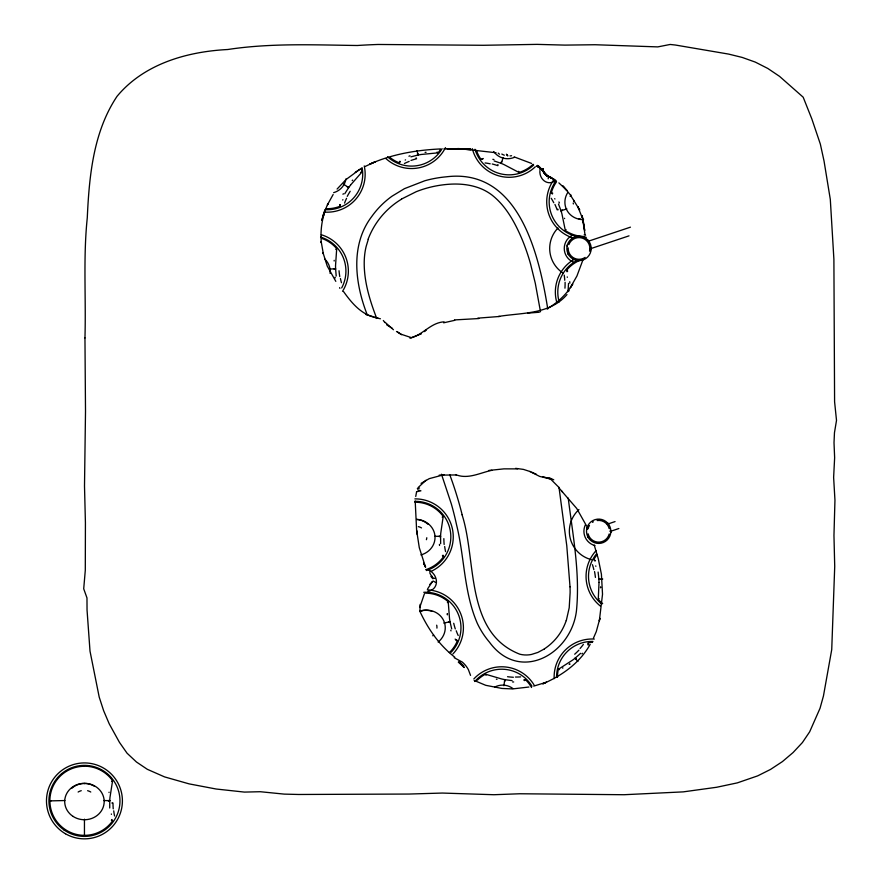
<?xml version="1.0" encoding="UTF-8"?>
<svg xmlns="http://www.w3.org/2000/svg" width="883" height="883" viewBox="0 0 883 883"><rect width="100%" height="100%" fill="white"/><g stroke="black" fill="none" stroke-linecap="round" stroke-linejoin="round"><path stroke-width="1.32" d="M568.542 283.366L568.089 290.33M420.12 604.358L419.933 611.444C428.145 629.093 439.248 645.098 454.756 657.162M414.911 502.228A34.592 34.592 0 0 1 443.2 516.389L440.76 533.233A9.294 0.817 -87.2 0 0 440.595 536.323L440.639 543.696M108.267 800.528L109.746 800.638L109.735 808.011M600.705 586.886L600.672 587.603M548.222 178.808L548.332 177.13L551.102 177.472L547.019 176.136L544.182 173.156L542.813 170.253L545.462 174.536L552.294 178.432L545.462 174.536L541.809 169.657L547.438 175.883L541.378 169.337M543.166 168.796L542.968 170.794L543.387 168.664M602.659 603.597A34.592 34.592 0 0 1 598.266 599.469L599.016 582.471M568.089 290.408L569.182 290.816M321.567 238.344A34.592 34.592 0 0 1 336.699 248.62L335.54 265.595A9.294 0.817 88.5 0 0 335.595 268.686L336.202 276.037M503.884 685.716L504.789 679.634A9.294 0.817 11.1 0 1 501.798 679.005L485.44 674.182A34.592 34.592 0 0 0 477.284 680.197M415.738 496.445L416.599 491.721M339.668 204.525L340.121 206.225A34.569 34.569 0 0 1 326.158 208.686M340.121 206.225L340.463 204.679M586.72 528.884L587.04 527.648A1.137 1.137 0 0 0 587.67 529.038M567.085 245.993L567.405 244.768M504.48 681.08L504.977 679.667M504.833 681.146L505.175 679.7L512.096 680.627M333.145 194.525L327.45 204.79L327.924 203.719C322.306 215.849 320.11 229.425 321.313 242.726L321.18 241.6L323.355 253.874L322.957 252.538L327.262 266.136L335.816 281.357M324.127 212.196L321.82 220.463L323.145 215.474M419.8 607.283L424.48 593.608M322.99 215.827L324.845 210.121M323.906 214.437L323.642 215.253L325.573 209.481M566.301 620.583L569.204 607.802L570.12 592.614A186.721 186.721 0 0 0 570.021 586.842M583.266 259.006L576.941 275.982L570.33 287.637L572.758 284.028C566.511 294.414 557.504 302.869 546.996 308.84M368.321 239.238L366.169 246.379A66.81 66.81 0 0 0 364.966 252.56A75.221 75.221 0 0 0 364.215 264.47C364.458 283.123 370.087 301.213 376.754 318.476M503.222 157.56L502.46 159.713M502.306 160.132L501.919 161.214M501.533 162.284L501.765 161.633M501.445 162.494L501.136 163.355A9.294 0.817 22.4 0 1 503.95 164.558L519.049 172.483A34.592 34.592 0 0 0 533.1 164.271M390.286 157.726A34.569 34.569 0 0 0 399.039 162.748L399.867 161.192M501.721 161.986L501.136 163.355L494.171 160.949M593.442 638.133L596.268 631.654L599.91 618.31L599.336 620.848L602.526 594.237L601.411 574.215L598.277 558.762L594.259 545.208M500.871 163.245L501.389 161.854M343.001 194.348L343.332 193.664M588.453 644.391L588.089 645.087M587.725 644.016L588.475 642.625L588.619 644.038M344.734 193.785L348.697 187.571A9.294 0.817 -54.2 0 1 350.518 185.11M427.626 588.862L432.383 581.643L429.833 584.425M590.186 644.336C579.91 662.879 561.897 675.694 542.725 683.872L546.533 682.206L533.718 686.102M584.767 236.478A34.592 34.592 0 0 1 565.352 230.573L566.036 229.558M350.529 185.077L361.743 172.273L360.518 172.351M337.085 189.072L346.048 179.514L359.745 169.426M447.405 602.636L448.222 601.709A34.592 34.592 0 0 0 425.551 593.155M582.438 653.254L581.93 653.828M524.347 680.627L525.33 679.59A34.569 34.569 0 0 1 531.566 687.526M580.617 653.321L575.12 658.188A9.294 0.817 -38.2 0 1 572.67 660.065L558.343 669.314A34.592 34.592 0 0 0 557.482 677.349M418.178 487.526L426.003 480.231M424.58 331.611L426.412 329.889M566.996 294.569C549.568 314.734 522.151 312.549 498.376 316.478M598.266 599.469L599.171 598.652M335.772 249.414L336.699 248.62M442.206 517.118L443.2 516.389M409.944 338.178L421.346 333.862M111.578 781.455L112.582 780.738L109.967 797.548A9.294 0.817 -86.6 0 0 109.757 800.638M476.423 150.364A34.569 34.569 0 0 0 480.992 159.37L483.321 158.499M399.039 162.748L400.341 161.854M570.021 664.027L569.414 664.413M355.264 172.295L360.54 168.918M544.392 648.95L537.846 652.438L531.456 654.458A25.905 25.905 0 0 1 519.844 654.215C464.579 632.67 476.919 560.65 462.063 514.811M401.467 199.072L416.202 191.699A109.382 109.382 0 0 1 442.88 184.867C454.866 183.311 467.339 183.741 478.785 187.869A49.713 49.713 0 0 1 491.632 194.779C506.18 206.07 515.12 222.902 522.184 239.558A220.364 220.364 0 0 1 530.54 263.907L535.297 283.277L540.517 311.798M421.059 483.365L429.237 478.652L444.017 474.701M365.087 166.49L375.728 161.589L369.701 164.172C391.942 154.161 416.401 150.066 440.639 148.929M427.99 591.422C439.889 588.928 438.299 574.833 428.917 570.087M408.928 156.203L409.988 155.794M566.853 208.863L565.573 209.337M565.142 209.492L560.959 210.629M607.305 524.215L615.065 521.577M611.102 531.158L618.862 528.52M587.681 241.445L630.451 227.163M590.153 248.829L629.027 235.849M554.579 181.335C546.787 185.838 539.116 178.785 539.921 170.596M410.926 156.843L418.067 155.033A9.294 0.817 -10.9 0 1 421.081 154.492L438.056 152.836A34.592 34.592 0 0 0 440.451 149.635M561.058 210.927L562.482 210.518M491.853 470.308C479.966 472.813 467.736 479.712 455.551 474.568M562.372 210.176L560.937 210.562L558.498 204.017M411.147 337.858C423.067 334.547 431.047 322.538 444.127 321.842M454.734 320.319L443.641 322.814M525.33 679.59L523.785 679.932M417.328 488.553L419.535 488.034M443.774 623.111L450.01 621.731A9.294 0.817 80.2 0 1 449.535 618.707L448.222 601.709M417.24 491.61L420.904 490.827L417.692 489.822M528.928 687.018L512.515 688.928L501.963 688.442L485.76 685.318L474.149 680.451M448.553 621.963L450.01 621.731L451.688 628.917M448.619 622.316L450.087 622.118M488.884 470.451L503.939 468.862L517.692 468.884M539.325 312.24L527.637 313.123M439.171 475.153L456.345 474.944M602.758 579.016L602.074 579.082M499.745 316.456L477.813 318.156M454.524 319.922L478.906 318.542M329.9 269.094L335.584 268.697L334.105 268.708M480.992 159.37L482.571 159.337M598.884 579.16L600.385 579.325M435.451 578.31L432.858 578.387L431.191 576.632M84.448 766.278A34.569 34.569 0 0 0 49.856 800.892L64.889 800.55M443.939 148.808L470.992 149.514L447.019 148.73L453.597 148.719M600.363 578.961L598.884 578.994L598.111 572.052M450.628 148.708L447.416 148.73L454.237 148.708M434.877 536.301L440.584 536.323L439.105 536.224M49.867 800.892L51.071 800.892M513.707 681.963L512.57 681.952M103.819 800.55L109.746 800.638M334.116 269.072L335.606 269.083M457.394 148.786L464.303 149.039M463.255 149.05L496.091 152.748M460.893 148.918L470.86 149.326L457.714 148.532M439.083 536.588L440.562 536.709M108.256 800.892L109.724 801.024M461.886 148.984L463.067 149.117M515.639 468.343L523.42 469.392L530.584 471.699M375.165 317.714L380.418 318.774M492.846 159.326L493.961 159.558M559.094 487.571L550.528 478.994L539.656 476.412L529.811 471.467M558.343 669.314L559.535 669.59M410.904 337.483L401.003 334.204L396.467 331.5M378.2 318.233L365.937 314.514M552.747 193.2L551.367 192.825L552.394 194.028M542.725 476.599L550.528 478.994M514.171 156.887L531.533 163.421M454.204 657.692L462.284 662.073A26.678 26.678 0 0 1 468.365 669.59L470.551 675.407M373.939 317.218C360.396 313.542 351.39 302.538 343.575 291.622M456.047 640.363L457.361 640.915A34.569 34.569 0 0 1 449.348 652.614M531.765 472.217L536.456 474.326M549.016 477.648L553.773 479.822M435.396 582.283L433.045 580.981M555.716 180.22L549.844 177.152L554.579 180.055M536.798 166.147L541.61 169.017L536.941 166.004L541.389 169.017L537.361 165.375L541.29 169.017L538.818 166.192M386.644 324.789L392.173 328.244M343.355 184.072L348.697 187.571L347.505 186.677M397.703 332.096L401.644 334.712M442.394 555.826L443.564 556.643A34.569 34.569 0 0 1 425.617 569.723M111.357 820.164L112.516 820.991A34.569 34.569 0 0 1 84.448 835.351A34.536 34.536 0 0 1 49.901 800.892M393.454 329.745L385.12 322.317M458.288 662.151L463.597 666.775M347.295 186.975L348.465 187.88M558.873 182.891L567.063 190.607L562.901 185.938L570.109 194.602L579.712 210.033L577.758 206.589L583.056 219.735L584.712 230.562L582.184 215.662L584.943 234.293M579.557 260.485A34.569 34.569 0 0 0 566.61 270.231L567.703 271.136M437.118 152.053L438.056 152.836M463.718 665.959L459.005 661.389M507.085 154.878L506.401 154.249A6.711 6.711 0 0 1 507.03 154.889L507.813 155.927L507.063 154.856M547.019 176.136L544.182 173.156L542.736 168.852L543.409 172.064L543.299 168.863M464.193 667.504L459.9 662.956L463.994 667.471M431.191 576.643L432.88 578.431L429.866 573.177M559.005 487.957L562.537 492.008M577.923 661.488L575.098 658.21L575.992 659.391M383.321 320.518L384.988 322.648M608.431 523.983L607.67 523.056A1.137 1.137 0 0 1 607.89 524.038M588.818 241.214L588.012 240.231A1.137 1.137 0 0 1 588.199 241.478M575.407 657.967L576.279 659.16M561.5 490.871L576.731 508.465L586.566 525.948M457.361 640.915L456.489 639.59M455.606 639.722L455.164 639.06M485.44 674.182L486.014 675.274M558.928 201.964L559.447 202.969M595.528 560.837L593.928 559.447L594.634 560.871M425.606 567.074L423.564 563.089L425.507 567.096L419.293 547.703L416.655 530.584L416.798 533.994L415.198 501.069M339.922 288.377L339.58 287.659M587.592 536.345L588.188 537.471A1.137 1.137 0 0 1 588.144 536.4M567.912 253.465L568.497 254.602A1.137 1.137 0 0 1 568.354 253.863M431.544 575.705L432.891 578.773L431.975 576.511M443.564 556.643L443.001 555.164M112.516 820.991L111.964 819.501M441.467 474.204L451.334 503.95A336.6 336.6 0 0 1 456.588 524.932C464.635 557.504 463.818 592.283 477.328 623.387A84.282 84.282 0 0 0 489.469 642.184C519.767 683.519 571.135 654.182 576.433 611.003C580.208 573.255 572.857 535.473 568.233 498.1M451.014 630.892L450.749 630.186M367.35 315.088C354.999 283.741 350.043 245.044 371.776 216.478A87.318 87.318 0 0 1 392.052 196.181L404.436 188.664L424.822 180.75A118.929 118.929 0 0 1 446.257 176.821C518.895 167.792 539.005 254.326 547.769 308.962M566.599 270.231L567.041 271.754M518.696 171.302L519.049 172.483M417.019 150.596L418.067 155.033L417.814 153.576M419.866 611.246A17.969 16.865 -13.1 0 1 421.456 610.815L421.61 611.444M335.253 277.902L335.087 277.163M587.018 527.184L587.449 529.226M417.46 153.642L417.692 155.11M565.352 230.573L561.93 213.896A9.294 0.817 73 0 0 561.047 210.938M559.005 487.416L566.765 545.628L570.021 586.842M439.546 545.484L439.403 544.358M447.35 614.855L447.262 613.784M569.767 281.666L569.844 283.178M598.895 579.347L598.895 579.325A9.294 0.817 87.2 0 1 599.005 582.438M539.844 167.328L539.899 169.503M610.848 531.102L610.804 532.372A1.137 1.137 0 0 0 609.789 531.136M591.202 248.344L591.146 249.536A1.137 1.137 0 0 0 590.23 248.388M84.448 835.263L84.448 819.181M94.426 786.245A17.969 16.865 -0.2 0 0 84.448 783.475L84.448 783.651M78.134 792.029A11.534 10.64 0 0 1 81.269 790.704M87.616 790.704A11.534 10.64 0 0 1 90.761 792.029M84.448 766.201A34.569 34.569 0 0 1 112.571 780.66M109.017 792.537A49.812 4.956 -86.3 0 1 109.073 792.206M113.234 808.839A40.773 11.071 -80.9 0 1 112.991 802.978M114.569 815.958A81.159 33.973 -68.8 0 1 113.73 810.859M71.578 788.464A17.969 16.865 0.2 0 1 84.448 783.475M112.141 803.375A45.276 12.539 -81.9 0 1 112.108 802.691M111.424 814.38A83.245 35.077 -69.7 0 1 111.324 813.96M609.193 533.972A10.861 10.861 0 0 1 588.111 533.829M588.155 528.564A10.861 10.861 0 0 1 589.48 525.484M592.482 522.339A10.861 10.861 0 0 1 593.365 521.798M597.107 520.517A10.861 10.861 0 0 1 609.226 528.707M591.378 559.656A29.316 29.316 0 0 1 578.95 509.579M594.999 545.562A14.757 14.757 0 0 1 585.429 524.745M568.851 244.624A10.861 10.861 0 0 1 582.305 238.101A10.861 10.861 0 0 1 589.524 251.202M585.153 257.406A10.861 10.861 0 0 1 568.177 247.858M563.288 273.189A29.316 29.316 0 0 1 557.99 228.013M573.818 262.262A14.757 14.757 0 0 1 571.875 235.529M584.215 234.635A14.757 14.757 0 0 1 585.606 235.242M368.134 239.172A79.36 79.36 0 0 1 401.533 199.183M449.756 474.701A380.308 380.308 0 0 1 462.151 514.789M566.213 620.55A54.669 54.669 0 0 1 544.347 648.895M436.688 625.175A11.534 10.64 -13.2 0 1 436.919 628.122M433.63 635.032A11.534 10.64 -13.2 0 1 432.769 635.804M419.712 611.146A19.746 18.212 -13.2 0 1 442.88 619.093A19.746 18.212 -13.2 0 1 438.123 642.062M447.471 614.336A49.812 4.956 80.5 0 1 447.427 613.674M455.286 628.917A40.773 11.071 85.8 0 1 453.707 623.266M458.211 635.539A81.159 33.973 -82 0 1 456.224 630.771M421.456 610.815A17.969 16.865 -13.4 0 1 431.798 611.235M423.741 592.283A35.519 35.519 0 0 1 451.169 652.261M427.262 589.844A37.958 37.958 0 0 1 452.935 653.939M568.034 290.717A9.294 0.817 -82.9 0 1 567.901 291.765M565.098 282.306A40.773 11.071 -77.2 0 1 564.954 288.178M564.226 275.121A81.159 33.973 -65.1 0 1 564.734 280.264M559.171 301.909A35.519 35.519 0 0 1 577.968 260.066M556.831 302.582A37.958 37.958 0 0 1 574.623 259.05M567.261 276.898A83.245 35.077 -66 0 1 567.327 277.328M588.531 642.559A34.592 34.592 0 0 1 592.526 642.383M569.524 664.137A49.812 4.956 -37.9 0 1 569.237 664.314M562.968 667.956A49.812 4.956 -37.9 0 1 562.626 668.144M578.917 650.153A40.773 11.071 -32.6 0 1 574.69 654.226M583.354 644.435A81.159 33.973 -20.4 0 1 580.098 648.442M556.577 677.316A35.519 35.519 0 0 1 592.957 641.444M554.171 678.652A37.958 37.958 0 0 1 594.325 639.06M324.745 259.006A19.746 18.212 -4.9 0 1 330.087 273.388M334.138 261.004A49.812 4.956 88.8 0 1 334.193 260.342M339.767 276.567A40.773 11.071 -85.8 0 1 339.028 270.739M341.467 282.737A81.159 33.973 -73.7 0 1 340.43 278.531M320.595 237.086A35.519 35.519 0 0 1 341.688 287.924M321.302 234.746A37.958 37.958 0 0 1 342.527 291.335M573.597 201.467A11.534 10.64 -20.4 0 1 573.829 200.386M570.175 196.445A16.545 15.265 -20.4 0 1 571.003 195.011M573.354 203.973A11.534 10.64 -20.4 0 1 573.244 202.947M583.553 219.668A19.746 18.212 -20.4 0 1 567.857 192.362M551.334 192.748A34.592 34.592 0 0 1 556.555 181.777M564.568 218.278A49.812 4.956 73.3 0 1 564.623 218.598M554.932 204.459A40.773 11.071 78.7 0 1 557.195 209.878M551.202 198.256A81.159 33.973 -89.2 0 1 553.762 202.737M580.44 219.072A17.969 16.865 -20.6 0 1 578.674 218.62M586.279 237.35A35.519 35.519 0 0 1 556.091 180.794M572.537 237.836A37.958 37.958 0 0 1 554.127 179.337M557.857 209.205A45.276 12.539 77.7 0 1 558.122 209.823M554.69 198.642A83.245 35.077 89.9 0 1 554.932 199.006M494.635 687.129A19.746 18.212 -82.4 0 1 512.935 688.552M496.974 679.369A49.812 4.956 11.3 0 1 496.345 679.182M513.387 677.261A40.773 11.071 16.7 0 1 507.537 676.72M520.617 676.886A81.159 33.973 28.8 0 1 515.44 677.04M474.789 681.533A35.519 35.519 0 0 1 531.985 686.201M473.807 678.972A37.958 37.958 0 0 1 534.06 684.932M426.787 537.725A11.534 10.64 -0.6 0 1 426.401 539.701M418.343 526.632A11.534 10.64 -0.6 0 1 421.5 527.924M416.864 519.336A19.746 18.212 -0.6 0 1 434.922 535.562A19.746 18.212 -0.6 0 1 420.915 554.932M444.149 544.491A40.773 11.071 -81.5 0 1 443.851 538.619M445.562 551.588A81.159 33.973 -69.4 0 1 444.668 546.5M416.743 519.48A17.969 16.865 -0.8 0 1 428.012 524.281M414.9 501.323A35.519 35.519 0 0 1 426.533 570.539M414.878 498.884A37.958 37.958 0 0 1 429.635 571.985M425.076 152.373A49.812 4.956 -10.6 0 1 426.07 152.295M410.992 160.441A40.773 11.071 -5.3 0 1 416.61 158.752M404.425 163.498A81.159 33.973 6.9 0 1 409.16 161.412M442.118 148.686A35.519 35.519 0 0 1 387.571 156.777M445.474 147.638A37.958 37.958 0 0 1 385.926 158.576M416.014 158.024A45.276 12.539 -6.3 0 1 416.346 157.925M405.176 160.055A83.245 35.077 6 0 1 405.562 159.867M511.577 155.717A16.545 15.265 -71.1 0 1 510.043 155.916M504.348 155.198A16.545 15.265 -71.1 0 1 501.809 154.039M514.381 157.351A19.746 18.212 -71.1 0 1 493.707 151.534M499.48 154.205A17.991 16.755 -71.1 0 1 498.233 153.123M492.25 163.984A40.773 11.071 28 0 1 497.88 165.662M485.087 162.947A81.159 33.973 40.1 0 1 490.186 163.808M533.663 164.989A35.519 35.519 0 0 1 474.999 149.26M535.352 166.755A37.958 37.958 0 0 1 472.317 148.686M497.78 164.724A45.276 12.539 27 0 1 498.1 164.823M345.948 178.94A19.746 18.212 32.4 0 1 333.642 192.671M361.324 168.234A34.569 34.569 0 0 1 361.776 172.207M352.207 180.573A49.812 4.956 -53.9 0 1 352.648 180.088M347.24 196.357A40.773 11.071 -48.5 0 1 350.187 191.28M344.558 203.079A81.159 33.973 -36.4 0 1 346.577 198.322M362.107 167.671A35.519 35.519 0 0 1 325.275 209.69M364.238 165.938A37.958 37.958 0 0 1 325.143 212.13M342.747 200.066A83.245 35.077 -37.3 0 1 342.891 199.657M593.917 559.358A34.592 34.592 0 0 1 597.327 554.403M600.506 587.361A49.812 4.956 87.5 0 1 600.484 587.681M594.546 571.599A40.773 11.071 -87.2 0 1 595.418 577.416M592.438 564.678A81.159 33.973 -75.1 0 1 593.829 569.656M601.798 604.071A35.519 35.519 0 0 1 596.312 554.138M600.274 605.981A37.958 37.958 0 0 1 596.113 550.628M595.738 565.904A83.245 35.077 -76 0 1 595.87 566.312M84.956 337.924L85.508 411.412L84.503 486.058L85.419 522.769L85.298 570.275L83.708 588.795L86.975 597.923L87.042 609.998L90.011 651.157L99.205 697.095L103.631 710.694L109.216 723.817L119.459 742.371L127.053 753.199L136.457 762.007L147.329 769.314L164.558 776.897L189.139 783.883L216.136 789.016L244.436 792.095L260.275 791.72L284.216 794.115L298.631 794.479L409.061 794.049L442.35 793.055L493.917 794.722L519.833 793.762L624.016 794.722L683.243 791.874L716.676 787.261L737.316 782.879L757.68 775.87L770.517 769.435L782.415 761.599L793.077 752.548L802.393 742.57L809.667 731.808L820.031 708.298L823.453 695.97L831.731 649.59L834.722 566.467L833.96 535.506L834.954 500.164L833.629 477.394L834.634 457.725L834.016 442.692L834.468 432.681L836.51 420.407L834.59 401.765L833.894 259.26L830.307 199.392L824.027 160.971L820.34 144.084L811.885 119.062L803.188 97.207L779.568 76.38L767.802 68.455L755.307 62.108L742.228 57.439L728.641 54.095L675.484 45.044L670.186 44.459L657.769 46.898L595.131 44.735L564.932 45.11L537.074 44.371L483.476 45.287L378.056 44.47A687.57 687.57 0 0 0 357.339 45.497C314.149 44.934 270.651 42.958 227.748 49.514C187.041 51.589 144.017 63.819 117.053 96.313C93.267 131.876 89.194 176.203 87.274 217.858C83.09 257.748 86.115 297.913 84.956 337.924M610.848 531.577L610.848 531.654A12.185 12.185 0 0 1 592.272 541.632A12.185 12.185 0 0 1 592.89 520.551A12.185 12.185 0 0 1 610.848 531.621M73.079 816.422A19.746 18.212 0 0 0 104.106 803.166A19.746 18.212 0 0 0 76.148 785.009A19.746 18.212 0 0 0 73.079 816.422M63.995 829.932A35.519 35.519 0 0 0 119.823 804.082A35.519 35.519 0 0 0 69.525 768.651A35.519 35.519 0 0 0 63.995 829.932M65.463 833.762A37.958 37.958 0 0 0 122.406 800.892A37.958 37.958 0 0 0 65.463 768.011A37.958 37.958 0 0 0 65.463 833.762M572.57 258.785A12.185 12.185 0 0 0 591.191 248.863A12.185 12.185 0 0 0 573.288 237.693A12.185 12.185 0 0 0 572.57 258.785"/></g></svg>
